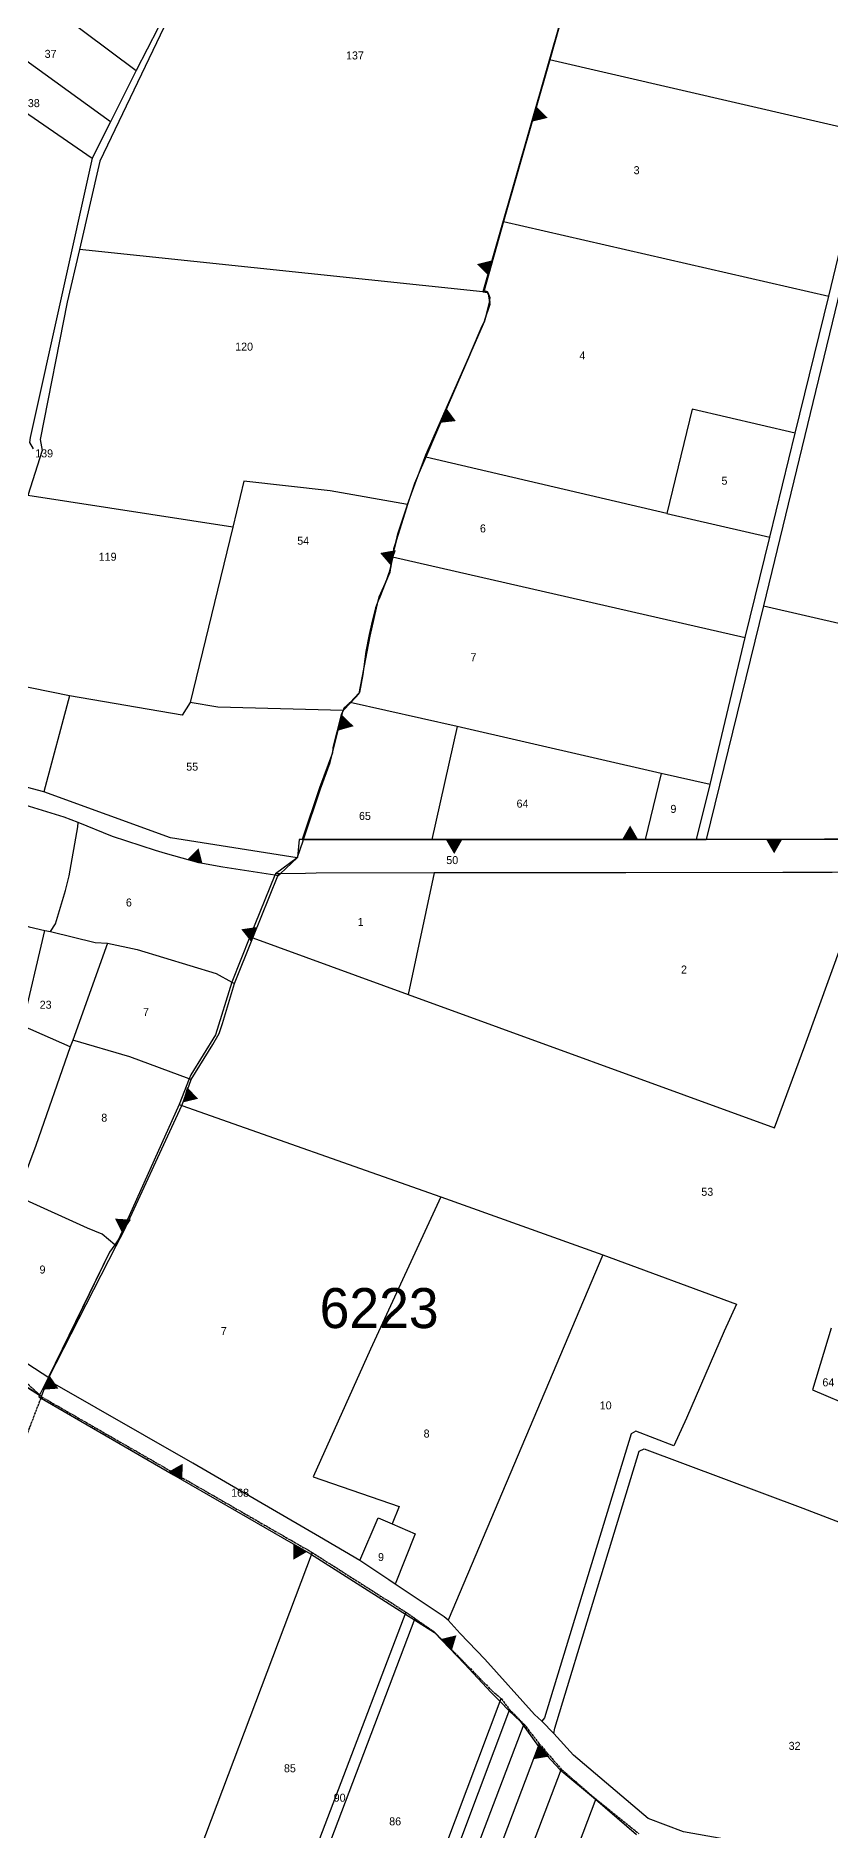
# Model space of a CAD drawing. Extents: x -493 to 187849, y -1657 to 664362.
# Drawn here: x 184472 to 184968, y 659856 to 660977 of the extents above; entities that cross this region are included whole.
import ezdxf

# ---------------------------------------------------------------- set-up
doc = ezdxf.new("R2010")
doc.units = 0
doc.header["$MEASUREMENT"] = 0
doc.linetypes.add('L3', pattern=[2, 1.25, -0.25, 0.25, -0.25])
doc.layers.get('0').update_dxf_attribs({"linetype": 'CONTINUOUS'})
for name, color, linetype in [('0DXF_GUSH', 3, 'CONTINUOUS'), ('0G_GV_LIN', 10, 'CONTINUOUS'), ('1DXF_GUSH', 3, 'CONTINUOUS'), ('1G_GV_LIN', 1, 'CONTINUOUS'), ('BOUNDARY', 1, 'CONTINUOUS')]:
    doc.layers.add(name, color=color, linetype=linetype)
doc.styles.add('HEBTXT', font='dimheb.shx')
doc.styles.get("Standard").update_dxf_attribs({"font": 'dimheb.shx'})

# ---------------------------------------------------------------- blocks, each defined once
blk = doc.blocks.new('TVC_FENCE')
blk.add_solid([(-0.5, 0), (0.5, 0), (0, 0.87)])

msp = doc.modelspace()

# ---------------------------------------------------------------- linework, layer by layer
at = {"layer": '0DXF_GUSH', "linetype": 'L3'}
for p, q in [((184475.4, 660126.7), (184462.2, 660138.9)), ((184342.6, 659777.1), (184475.4, 660126.7)), ((184475.4, 660126.7), (184644.6, 660029.4)), ((184644.6, 660029.4), (184703.2, 659992.1)), ((184703.2, 659992.1), (184708.9, 659988.1)), ((184708.9, 659988.1), (184721.1, 659979.6)), ((184721.1, 659979.6), (184757.1, 659942.9)), ((184757.1, 659942.9), (184762.8, 659938)), ((184762.8, 659938), (184767.9, 659931.3)), ((184767.9, 659931.3), (184777, 659922.1)), ((184777, 659922.1), (184786.6, 659909.8)), ((184786.6, 659909.8), (184800.3, 659894)), ((184800.3, 659894), (184821.9, 659875.3)), ((184821.9, 659875.3), (184848.8, 659853.7))]:
    msp.add_line(p, q, dxfattribs=at)
at = {"layer": '0DXF_GUSH'}
for points in [[(184583.4, 661066.3), (184578.5, 661047.1), (184548.3, 660982.2), (184534.7, 660955.7)], [(184585.1, 661051.9), (184511.9, 660898.9), (184499.1, 660843.7)], [(184421.2, 661040.6), (184460.4, 661011.3), (184468.8, 661005), (184534.7, 660955.7)], [(184810.9, 661025.4), (184807, 661011.8), (184792.9, 660962.4), (184751.3, 660817.3)], [(184810.9, 661025.4), (184807, 661011.8), (184792.9, 660962.4)], [(184518.5, 660923.5), (184457.4, 660967.9), (184448.7, 660974.1), (184401.9, 661008.2)], [(184386.9, 660983.7), (184440.3, 660946.9), (184449.2, 660940.7), (184507.2, 660900.9)], [(184792.9, 660962.4), (184764.3, 660861.2)], [(184792.9, 660962.4), (184992.1, 660916.4)], [(184534.7, 660955.7), (184518.5, 660923.5)], [(184518.5, 660923.5), (184507.2, 660900.9)], [(184967.7, 660814.6), (184992.1, 660916.4)], [(184507.2, 660900.9), (184468.3, 660726.3), (184467.9, 660723.2), (184470.2, 660719.1)], [(184764.3, 660861.2), (184752.1, 660818.2), (184754.1, 660817.4), (184754.3, 660816.9)], [(184764.3, 660861.2), (184967.7, 660814.6)], [(184985.2, 660861.4), (184926.7, 660621.1)], [(184499.1, 660843.7), (184491.4, 660810.9), (184474.5, 660724.9), (184475.8, 660718.2), (184466.9, 660690)], [(184751.3, 660817.3), (184499.1, 660843.7)], [(184754.3, 660816.9), (184751.3, 660817.3)], [(184754.8, 660815.8), (184754.3, 660816.9)], [(184754.3, 660816.9), (184754.8, 660815.8)], [(184755.5, 660812), (184754.8, 660815.8)], [(184754.8, 660815.8), (184755.7, 660813.7), (184755.5, 660812)], [(184755.5, 660812), (184755.7, 660810.9), (184752.5, 660799.8)], [(184752.5, 660799.8), (184755.9, 660809.6), (184755.7, 660810.9), (184755.5, 660812)], [(184946.6, 660728.9), (184967.7, 660814.6)], [(184742.6, 660776.4), (184744.3, 660780.4), (184751, 660796), (184752.3, 660799)], [(184752.3, 660799), (184751, 660796), (184744.3, 660780.4), (184742.6, 660776.4)], [(184752.5, 660799.8), (184752.3, 660799)], [(184752.3, 660799), (184752.5, 660799.8)], [(184712.2, 660705.9), (184715.6, 660715.4), (184730.1, 660748), (184742.6, 660776.4)], [(184742.6, 660776.4), (184730.1, 660748), (184715.7, 660713.9)], [(184946.6, 660728.9), (184882.1, 660743.9), (184866.4, 660678.8)], [(184930.8, 660663.9), (184946.6, 660728.9)], [(184704.3, 660684.4), (184709.9, 660699.7), (184712.2, 660705.9)], [(184712.2, 660705.9), (184708.5, 660697.5), (184704.3, 660684.4)], [(184715.7, 660713.9), (184712.2, 660705.9)], [(184866.4, 660678.8), (184715.7, 660713.9)], [(184704.3, 660684.4), (184655.8, 660692.9), (184602, 660699), (184595, 660670.2)], [(184595, 660670.2), (184466.9, 660690)], [(184703.6, 660682.3), (184698.4, 660665.9), (184697.3, 660662.3)], [(184697.3, 660662.3), (184698.4, 660665.9), (184703.6, 660682.3)], [(184704.3, 660684.4), (184703.6, 660682.3)], [(184703.6, 660682.3), (184704.3, 660684.4)], [(184595, 660670.2), (184568.3, 660560.6)], [(184866.4, 660678.8), (184930.8, 660663.9)], [(184695.3, 660654.4), (184695.8, 660656.6), (184697.3, 660662.3)], [(184697.3, 660662.3), (184695.8, 660656.6), (184695.3, 660654.4)], [(184915.4, 660601.2), (184930.8, 660663.9)], [(184694.3, 660648.2), (184693.7, 660644.5), (184693, 660642.2), (184691.8, 660638.6), (184690.2, 660634.9)], [(184690.2, 660634.9), (184691.8, 660638.6), (184693, 660642.2), (184693.7, 660644.5), (184694.3, 660648.2)], [(184694.3, 660648.2), (184694.8, 660651.7), (184695.3, 660654.4)], [(184694.8, 660651.7), (184694.3, 660648.2)], [(184695.3, 660654.4), (184694.8, 660651.7)], [(184694.8, 660651.7), (184915.4, 660601.2)], [(184690.2, 660634.9), (184686.9, 660626.4), (184685.9, 660624.1)], [(184685.9, 660624.1), (184686.9, 660626.4), (184690.2, 660634.9)], [(184685.9, 660624.1), (184684.2, 660619.8), (184682.2, 660611.4), (184680.3, 660603.1), (184678.1, 660592.4), (184676.4, 660578.2), (184674.2, 660566.9), (184673.9, 660566.5), (184668.3, 660560.6)], [(184668.3, 660560.6), (184673.9, 660566.5), (184674.2, 660566.9), (184676.4, 660578.2), (184680.8, 660602.1), (184685.9, 660624.1)], [(184926.7, 660621.1), (184891, 660475)], [(184926.7, 660621.1), (185055.4, 660591.5), (185133, 660573.8), (185271.1, 660542)], [(184893.5, 660509.4), (184915.4, 660601.2)], [(184492.9, 660564.8), (184444.5, 660574.5)], [(184492.9, 660564.8), (184476.8, 660504.8)], [(184568.3, 660560.6), (184563.4, 660552.6), (184492.9, 660564.8)], [(184664, 660555.6), (184585.7, 660557.6), (184568.3, 660560.6)], [(184664, 660555.6), (184668.3, 660560.6)], [(184668.3, 660560.6), (184664.5, 660557.1), (184664, 660555.6)], [(184735.2, 660545.5), (184668.3, 660560.6)], [(184664, 660555.6), (184662.8, 660552.8), (184657.6, 660532.4), (184657.4, 660529.2), (184649.3, 660507.2), (184638.4, 660474.9), (184639.2, 660474.9)], [(184639.2, 660474.9), (184649.9, 660506.7), (184655.9, 660523), (184657.4, 660529.2), (184664, 660555.6)], [(184735.2, 660545.5), (184719.5, 660475)], [(184862.8, 660516.3), (184735.2, 660545.5)], [(184476.8, 660504.8), (184440.6, 660514.4), (184432.6, 660516.1), (184424, 660517.8)], [(184862.8, 660516.3), (184852.7, 660475)], [(184893.5, 660509.4), (184862.8, 660516.3)], [(184498.3, 660485.7), (184489.5, 660489), (184465.3, 660496.5), (184452.3, 660500), (184433, 660505.2), (184423, 660507.7), (184417.1, 660509.1), (184414.9, 660509.4)], [(184635.3, 660463.6), (184556.1, 660476.1), (184476.8, 660504.8)], [(184884.8, 660475), (184893.5, 660509.4)], [(184481.1, 660417.4), (184484.1, 660422.3), (184490.4, 660443.2), (184492.7, 660452.3), (184498.1, 660482.8), (184498.3, 660485.7)], [(184621.3, 660452.6), (184588.7, 660457.6), (184573.8, 660460.4), (184552.9, 660466.2), (184546.7, 660468), (184519.8, 660476.8), (184498.3, 660485.7)], [(184639.2, 660474.9), (184638.4, 660474.9), (184636.4, 660474.9), (184635.5, 660464)], [(184635.5, 660464), (184638.9, 660474.2), (184639.2, 660474.9)], [(184639.2, 660474.9), (184687.7, 660475), (184719.5, 660475)], [(184785, 660474.9), (184719.5, 660475), (184687.7, 660475), (184639.2, 660474.9)], [(184719.5, 660475), (184785, 660474.9)], [(184852.7, 660475), (184833.9, 660474.9), (184817.7, 660474.9), (184785, 660474.9)], [(184785, 660474.9), (184817.7, 660474.9), (184833.9, 660474.9), (184852.7, 660475)], [(184852.7, 660475), (184870.2, 660475)], [(184870.2, 660475), (184852.7, 660475)], [(184888.1, 660475), (184884.8, 660475), (184870.2, 660475)], [(184870.2, 660475), (184884.8, 660475)], [(184884.8, 660475), (184888.1, 660475)], [(184888.1, 660475), (184891, 660475)], [(184891, 660475), (184888.1, 660475)], [(184891, 660475), (184965, 660475.1)], [(184965, 660475.1), (184891, 660475)], [(185583.5, 660392.1), (185512.9, 660404.1), (185379.1, 660427.8), (185371.2, 660428.9), (185307.1, 660440.1), (185255.4, 660449.4), (185141.6, 660470), (185131.4, 660471.8), (185111.6, 660475.4), (185110.9, 660475.5), (185063.4, 660475.4), (185062.3, 660475.4), (184987.7, 660475.2), (184965, 660475.1)], [(184965, 660475.1), (184987.7, 660475.2), (185062.3, 660475.4), (185063.4, 660475.4), (185110.9, 660475.5), (185111.6, 660475.4), (185131.4, 660471.8), (185141.6, 660470), (185249.2, 660451.1)], [(184635.3, 660463.6), (184621.8, 660453.6)], [(184635.3, 660463.6), (184624.6, 660453.6)], [(184635.5, 660464), (184635.3, 660463.6)], [(184635.3, 660463.6), (184635.5, 660464)], [(184394, 660448.6), (184394.9, 660448.2), (184397.2, 660445), (184420.7, 660436.8), (184431.7, 660432.9), (184467.8, 660420.3), (184477.5, 660418.1)], [(184621.3, 660452.6), (184605.7, 660414.2)], [(184607.6, 660413.6), (184623.1, 660452.3)], [(184621.8, 660453.6), (184621.3, 660452.6)], [(184623.1, 660452.3), (184621.3, 660452.6)], [(184624.6, 660453.6), (184621.8, 660453.6)], [(184624.6, 660453.6), (184623.1, 660452.3)], [(184720.8, 660454.1), (184647.1, 660454), (184640.4, 660453.8), (184624.6, 660453.6)], [(184704.7, 660378.1), (184933.7, 660294.7), (184952.6, 660346.1), (184992, 660454.6)], [(184720.8, 660454.1), (184704.7, 660378.1)], [(184992, 660454.6), (184969.6, 660454.4), (184938.8, 660454.3), (184840.7, 660454.1), (184720.8, 660454.1)], [(184493.4, 660345.4), (184463.6, 660358.5), (184477.5, 660418.1)], [(184477.5, 660418.1), (184481.1, 660417.4)], [(184481.1, 660417.4), (184509, 660410.5), (184516.7, 660410.1)], [(184605.7, 660414.2), (184594.4, 660385.8)], [(184596, 660384.9), (184607.6, 660413.6)], [(184605.7, 660414.2), (184607.6, 660413.6)], [(184607.6, 660413.6), (184704.7, 660378.1)], [(184516.7, 660410.1), (184495.1, 660349.5)], [(184516.7, 660410.1), (184535.2, 660406.2), (184584.7, 660391.2), (184594.4, 660385.8)], [(184594.4, 660385.8), (184584.3, 660352.8), (184568.7, 660327.9), (184567.7, 660325.4)], [(184568.9, 660324.9), (184582.5, 660346.8), (184586.5, 660353.8), (184588.6, 660359.9), (184596, 660384.9)], [(184594.4, 660385.8), (184596, 660384.9)], [(184474.2, 660127.7), (184467.2, 660132.1), (184463.7, 660134.4), (184457.3, 660138.7), (184455.8, 660139.7), (184434.5, 660154.1), (184422.5, 660162.2), (184416, 660166.6), (184409.3, 660171.2), (184396.5, 660179.9), (184384.6, 660187.9), (184365.6, 660200.8), (184336.3, 660220.7), (184324.7, 660228.2), (184306.8, 660233.7), (184241.8, 660248.3), (184227.1, 660254.9), (184212.7, 660258.9), (184142, 660302.2), (184061.2, 660364.7), (184066.2, 660368.6), (184064.9, 660373.8), (184065.5, 660376.5)], [(184493.4, 660345.4), (184471.8, 660283.7), (184460.1, 660251.9)], [(184495.1, 660349.5), (184493.4, 660345.4)], [(184567.7, 660325.4), (184530.7, 660339.1), (184495.1, 660349.5)], [(184567.7, 660325.4), (184561.4, 660309.3)], [(184563.1, 660308.7), (184563.3, 660309.1), (184568.9, 660324.9)], [(184568.9, 660324.9), (184567.7, 660325.4)], [(184561.4, 660309.3), (184523.7, 660225.3), (184521.2, 660221.7)], [(184522, 660221), (184527, 660230.7), (184563.1, 660308.7)], [(184561.4, 660309.3), (184563.1, 660308.7)], [(184563.1, 660308.7), (184725, 660251.6)], [(184521.2, 660221.7), (184513.3, 660228.3), (184504.1, 660232.1), (184463.4, 660250.5)], [(184725, 660251.6), (184681.1, 660156.4), (184645.2, 660076.7), (184699, 660058), (184694.7, 660047.2)], [(184725, 660251.6), (184826.4, 660215.4)], [(184521.2, 660221.7), (184518, 660217.1), (184480, 660138.7)], [(184480, 660138.7), (184522, 660221)], [(184522, 660221), (184521.2, 660221.7)], [(184826.4, 660215.4), (184729.6, 659987)], [(184826.4, 660215.4), (184909.9, 660184.5), (184902.1, 660167.6), (184878.7, 660113.4), (184870.8, 660096), (184846.9, 660105.1), (184844, 660103.5), (184789.9, 659926.1), (184788.2, 659924)], [(184429.8, 660172.5), (184455.6, 660154.9), (184466.9, 660147.2), (184480, 660138.7)], [(184969.1, 660169.6), (184957.5, 660131.1), (184983.9, 660119.8)], [(184479, 660137.2), (184478.6, 660136.5), (184474.2, 660127.7)], [(184474.2, 660127.7), (184475.5, 660126.8), (184477.6, 660132.5), (184479.3, 660137)], [(184480, 660138.7), (184479, 660137.2)], [(184479.3, 660137), (184479, 660137.2)], [(184479.3, 660137), (184480, 660138.7)], [(184674.4, 660024.3), (184649.3, 660039.2), (184570.1, 660085.1), (184479.3, 660137)], [(184474.2, 660127.7), (184473.7, 660126.7), (184558, 660077.9), (184643.5, 660028.6), (184695.1, 659995.8), (184721.2, 659979.3), (184739.8, 659959.8), (184756.5, 659941.9), (184762, 659936.5), (184767.7, 659930.4), (184774.9, 659923.8), (184786.1, 659908.2), (184799.5, 659893.7), (184821.8, 659875.1), (184847.3, 659853.1)], [(184795.7, 659916.2), (184796.4, 659919.6), (184821.5, 660002.4), (184849, 660092.6), (184852.2, 660094.2), (184951.4, 660057), (184987.3, 660043.4)], [(184674.4, 660024.3), (184685.9, 660051), (184694.7, 660047.2)], [(184694.7, 660047.2), (184709.1, 660041.1), (184696.6, 660009.6)], [(184644.6, 660029.4), (184553.2, 659787.2)], [(184696.6, 660009.6), (184692.6, 660012.2), (184674.4, 660024.3)], [(184729.6, 659987), (184727.2, 659989.2), (184696.6, 660009.6)], [(184703.2, 659992.1), (184615.3, 659761.2)], [(184708.9, 659988.1), (184621.7, 659758.5)], [(184788.2, 659924), (184783.7, 659928), (184752.5, 659962.6), (184737.1, 659978.7), (184729.6, 659987)], [(184767.9, 659931.3), (184520, 659271.9)], [(184698.3, 659767.1), (184762.8, 659938)], [(184777, 659922.1), (184527.7, 659266.7)], [(184795.7, 659916.2), (184788.2, 659924)], [(184786.6, 659909.8), (184539.6, 659257.4)], [(185155.5, 659784), (185048.1, 659832.3), (185034.4, 659836.1), (184929.4, 659845.3), (184876.7, 659854.8), (184854.7, 659863.1), (184808, 659902.6), (184795.7, 659916.2)], [(184800.3, 659894), (184554.1, 659246.5)], [(184821.9, 659875.3), (184583.8, 659246.4)]]:
    msp.add_lwpolyline(points, dxfattribs=at)
at = {"layer": '0G_GV_LIN', "linetype": 'L3'}
for p, q in [((184342.6, 659777.1), (184475.4, 660126.7)), ((184475.4, 660126.7), (184644.6, 660029.4)), ((184644.6, 660029.4), (184703.2, 659992.1)), ((184703.2, 659992.1), (184708.9, 659988.1)), ((184708.9, 659988.1), (184721.1, 659979.6)), ((184721.1, 659979.6), (184757.1, 659942.9)), ((184757.1, 659942.9), (184762.8, 659938)), ((184762.8, 659938), (184767.9, 659931.3)), ((184767.9, 659931.3), (184777, 659922.1)), ((184777, 659922.1), (184786.6, 659909.8)), ((184786.6, 659909.8), (184800.3, 659894)), ((184800.3, 659894), (184821.9, 659875.3)), ((184821.9, 659875.3), (184848.8, 659853.7))]:
    msp.add_line(p, q, dxfattribs=at)
at = {"layer": '0G_GV_LIN'}
for points in [[(184810.9, 661025.4), (184751.3, 660817.3), (184754.3, 660816.9)], [(184810.9, 661025.4), (184807.1, 661011.8), (184793.1, 660962.3), (184764.3, 660861.2), (184752.1, 660818.2), (184754.1, 660817.4), (184754.3, 660816.9)], [(184754.8, 660815.8), (184754.6, 660816.9), (184754.3, 660816.9)], [(184754.3, 660816.9), (184754.8, 660815.8)], [(184754.8, 660815.8), (184755.7, 660813.7), (184755.5, 660812)], [(184755.5, 660812), (184754.8, 660815.8)], [(184752.5, 660799.8), (184755.9, 660809.6), (184755.5, 660812)], [(184755.5, 660812), (184755.3, 660810.8), (184752.5, 660799.8)], [(184742.6, 660776.4), (184751.2, 660795.9), (184752.3, 660799)], [(184752.3, 660799), (184744.3, 660780.4), (184742.6, 660776.4)], [(184752.5, 660799.8), (184752.4, 660799.4), (184752.3, 660799)], [(184752.3, 660799), (184752.5, 660799.8)], [(184742.6, 660776.4), (184730.2, 660748), (184715.7, 660713.9), (184712.2, 660705.9)], [(184712.2, 660705.9), (184715.6, 660715.4), (184742.6, 660776.4)], [(184703.6, 660682.3), (184704.3, 660684.4), (184709.9, 660699.7), (184712.2, 660705.9)], [(184712.2, 660705.9), (184708.5, 660697.5), (184704.3, 660684.4), (184703.6, 660682.3)], [(184703.6, 660682.3), (184697.3, 660662.3)], [(184697.3, 660662.3), (184698.2, 660666), (184703.6, 660682.3)], [(184695.3, 660654.4), (184697.3, 660662.3)], [(184697.3, 660662.3), (184695.5, 660656.7), (184695.3, 660654.4)], [(184690.2, 660634.9), (184693.3, 660642.1), (184694.3, 660648.2)], [(184694.3, 660648.2), (184693.5, 660644.5), (184691.6, 660638.6), (184690.2, 660634.9)], [(184695.3, 660654.4), (184695, 660651.7), (184694.3, 660648.2)], [(184694.3, 660648.2), (184695.2, 660654), (184695.3, 660654.4)], [(184690.2, 660634.9), (184685.9, 660624.1)], [(184685.9, 660624.1), (184686.5, 660626.6), (184690.2, 660634.9)], [(184639.2, 660474.9), (184649.9, 660506.7), (184655.9, 660523), (184664, 660555.6), (184668.7, 660560.5), (184674.1, 660566.3), (184680.8, 660602.1), (184685.9, 660624.1)], [(184621.3, 660452.6), (184588.7, 660457.6), (184573.8, 660460.4), (184552.9, 660466.2), (184546.7, 660468), (184519.8, 660476.8), (184498.3, 660485.7), (184489.5, 660489), (184465.3, 660496.5)], [(184635.5, 660464), (184638.9, 660474.2), (184639.2, 660474.9)], [(184639.2, 660474.9), (184636.4, 660474.9), (184635.5, 660464)], [(184639.2, 660474.9), (184719.5, 660475), (184785, 660474.9)], [(184639.2, 660474.9), (184639.2, 660474.9)], [(184785, 660474.9), (184687.7, 660474.9), (184639.2, 660474.9)], [(184870.2, 660475), (184852.7, 660475), (184833.9, 660474.9), (184785, 660474.9)], [(184785, 660474.9), (184817.7, 660474.9), (184852.7, 660474.9), (184870.2, 660475)], [(184870.2, 660475), (184884.8, 660475.1), (184888.1, 660475)], [(184888.1, 660475), (184870.2, 660475)], [(184965, 660475.1), (184891, 660475), (184888.1, 660475)], [(184888.1, 660475), (184891, 660474.9), (184965, 660475.1)], [(184965, 660475.1), (184987.7, 660475.1), (185063.4, 660475.4), (185111.7, 660475.5), (185141.6, 660470), (185249.2, 660451.1), (185255.5, 660449.8), (185322.8, 660437.9), (185326.4, 660437.4), (185330.7, 660436.5), (185372.4, 660429.4), (185378.5, 660428.6), (185450.2, 660415.8), (185508.9, 660405.4), (185583.5, 660392.1), (185668.4, 660377.2)], [(184635.3, 660463.6), (184635.3, 660463.6), (184621.8, 660453.6), (184621.3, 660452.6)], [(184623.1, 660452.3), (184624.6, 660453.6), (184635.3, 660463.6), (184635.3, 660463.6)], [(184635.5, 660464), (184635.4, 660463.7), (184635.3, 660463.6)], [(184635.3, 660463.6), (184635.5, 660464)], [(184621.3, 660452.6), (184605.7, 660414.2), (184594.4, 660385.8), (184594.4, 660385.8), (184584.3, 660352.8), (184568.7, 660327.9), (184567.7, 660325.4), (184561.4, 660309.3), (184523.7, 660225.3), (184521.2, 660221.7), (184518, 660217.1), (184479.8, 660138.9), (184479, 660137.2), (184478.6, 660136.5), (184474.2, 660127.7)], [(184474.2, 660127.7), (184475.5, 660126.8), (184477.6, 660132.5), (184479.3, 660137), (184480, 660138.7), (184522, 660221), (184527, 660230.7), (184563.1, 660308.7), (184563.3, 660309.1), (184568.9, 660324.9), (184582.5, 660346.8), (184586.5, 660353.8), (184588.6, 660359.9), (184596, 660384.9), (184607.6, 660413.6), (184623.1, 660452.3)], [(184623.1, 660452.3), (184621.3, 660452.6)], [(184467.2, 660132.1), (184474.2, 660127.7)], [(184474.2, 660127.7), (184473.7, 660126.7), (184558, 660077.9), (184643.5, 660028.6), (184695.1, 659995.8), (184721.2, 659979.3), (184739.8, 659959.8), (184756.5, 659941.9), (184762, 659936.5), (184767.7, 659930.4), (184774.9, 659923.8), (184786.1, 659908.2), (184799.5, 659893.7), (184821.8, 659875.1), (184847.3, 659853.1)]]:
    msp.add_lwpolyline(points, dxfattribs=at)

# ---------------------------------------------------------------- block references
at = {"layer": 'BOUNDARY', "color": 1, "linetype": 'CONTINUOUS', "xscale": 10, "yscale": 10, "zscale": 10}
for p, rotation in [((184783.4, 660928.4), 254.1040370320985), ((184756.1, 660832.2), 74.13558996751162), ((184726.5, 660740), 246.1656424898361), ((184695.3, 660651.1), 70.24052926471714), ((184662.1, 660547.9), 256.0134528950451), ((184843.4, 660475), 0.07079069171259302), ((184571.3, 660461.1), 344.5366180720522), ((184733.4, 660474.5), 180.2321558091051), ((184933.4, 660475.1), 180.0707906917126), ((184608.4, 660415.6), 68.12978331780211), ((184565, 660315.4), 253.7912945302676), ((184528.6, 660233.2), 56.53412373010051), ((184478.2, 660135.6), 243.9851173280486), ((184559.2, 660077.3), 329.3773040356864), ((184637.1, 660032.3), 150.0123627952029), ((184728.5, 659971.6), 313.5290449849633), ((184789.7, 659905.7), 129.2624636510049)]:
    msp.add_blockref('TVC_FENCE', p, dxfattribs=dict(at, rotation=rotation))

# ---------------------------------------------------------------- texts
at = {"layer": '1DXF_GUSH'}
for s, p in [('37', (184477.4, 660963.5)), ('137', (184665.8, 660962.5)), ('38', (184466.9, 660932.7)), ('3', (184845.6, 660890.8)), ('120', (184596.5, 660780.5)), ('4', (184811.7, 660775)), ('139', (184471.5, 660713.8)), ('5', (184900.5, 660696.7)), ('6', (184749.5, 660666.9)), ('54', (184635.3, 660659.2)), ('119', (184511.2, 660649.2)), ('7', (184743.6, 660586.4)), ('55', (184565.9, 660518)), ('65', (184673.9, 660487.2)), ('64', (184772.4, 660494.9)), ('9', (184868.6, 660491.6)), ('50', (184728.5, 660459.6)), ('6', (184528.2, 660433.1)), ('1', (184673.1, 660421)), ('2', (184875.2, 660391.2)), ('23', (184474.3, 660369.2)), ('7', (184538.9, 660364.7)), ('8', (184512.8, 660298.6)), ('53', (184887.9, 660252.3)), ('9', (184474.2, 660203.7)), ('7', (184587.5, 660165.2)), ('64', (184963.6, 660133.2)), ('10', (184824.4, 660118.8)), ('8', (184714.3, 660101.2)), ('168', (184594, 660064.2)), ('9', (184685.8, 660024)), ('32', (184942.5, 659906))]:
    msp.add_text(s, height=5, dxfattribs=at).set_placement(p)
at = {"layer": '1DXF_GUSH', "linetype": 'CONTINUOUS', "style": 'HEBTXT'}
for s, p in [('85', (184627, 659892)), ('90', (184658.1, 659873.6)), ('86', (184692.8, 659858.8))]:
    msp.add_text(s, height=5, dxfattribs=at).set_placement(p)
at = {"layer": '1G_GV_LIN'}
msp.add_text('6223', height=25, dxfattribs=at).set_placement((184649.3, 660169.6))

doc.saveas('drawing.dxf')
